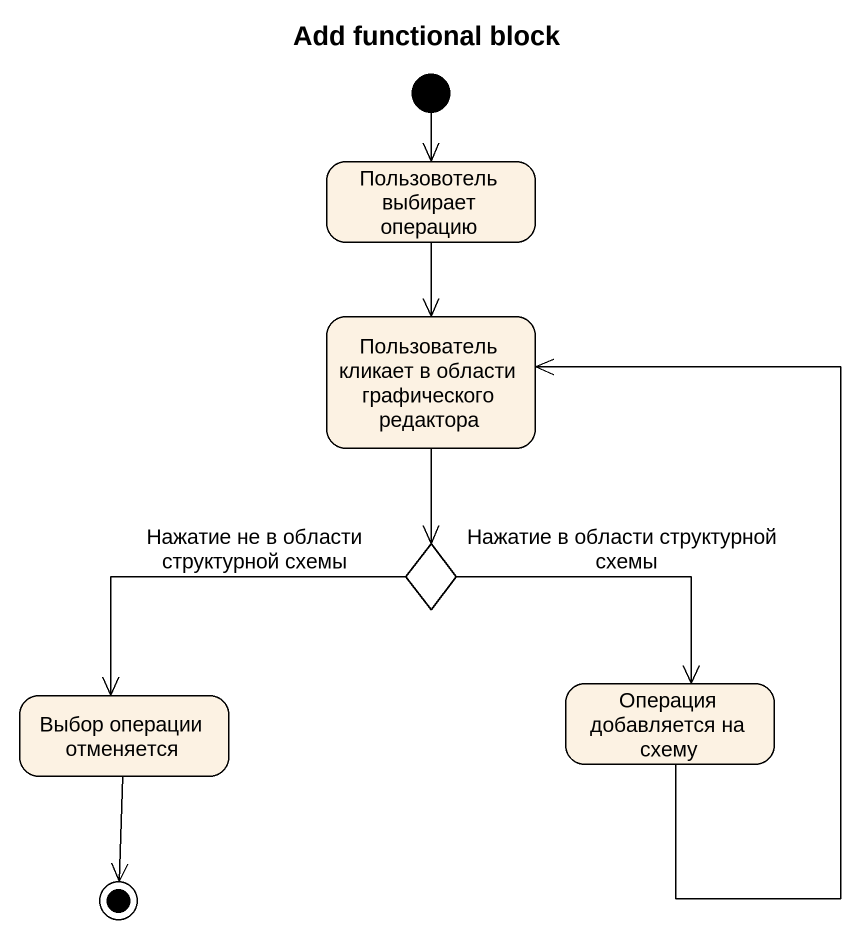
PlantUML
@startuml
title Add functional block
hide empty description
state "Пользовотель выбирает операцию" as Пользовотель_выбирает
state "Пользователь кликает в области графического редактора" as Пользователь_кликает_в
state choice1 <<choice>>
state "Выбор операции отменяется" as Выбор_операции_отменяется
state "Операция добавляется на схему" as Операция_добавляется_на
[*] --> Пользовотель_выбирает
Пользовотель_выбирает --> Пользователь_кликает_в
Пользователь_кликает_в --> choice1
choice1 -left-> Выбор_операции_отменяется : Нажатие не в области структурной схемы
choice1 --> Операция_добавляется_на : Нажатие в области структурной схемы
Операция_добавляется_на -up-> Пользователь_кликает_в
Выбор_операции_отменяется --> [*]
@enduml
